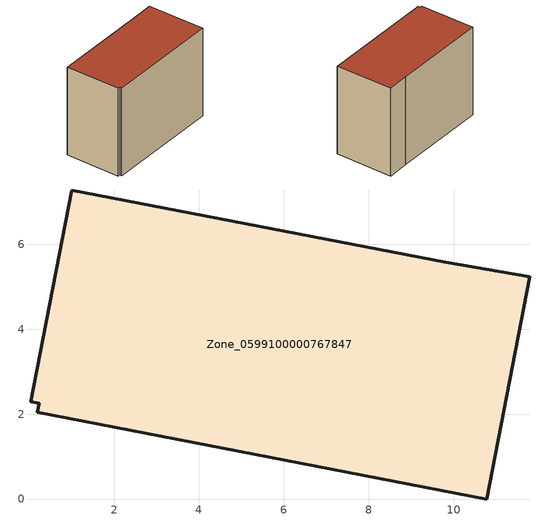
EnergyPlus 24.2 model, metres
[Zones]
Zone_0599100000767847
 floor ground (C_G): 0.19,2.04 0.24,2.25 0.04,2.29 1,7.28 9.82,5.58 11.79,5.24 10.78,0 z0
 wall outside (C_F): 10.78,0 11.79,5.24 9.82,5.58 1,7.28 0.04,2.29 0.24,2.25 0.19,2.04 10.78,0 z0:8.4
 roof outside (C_R): 0.24,2.25 0.19,2.04 10.78,0 11.79,5.24 9.82,5.58 1,7.28 0.04,2.29 z8.4
[BUILDING]
Pand.0599100000767847: North Axis=0; Terrain=City; Loads Convergence Tolerance Value=0.04; Temperature Convergence Tolerance Value=0.4; Solar Distribution=FullExterior; Maximum Number of Warmup Days=25; Minimum Number of Warmup Days=1
[Site:Location]
Rotterdam.The.Hague.AP_ZH_NLD Design_Conditions: Latitude=51.96; Longitude=4.45; Time Zone=1; Elevation=-4.5
[SITE:GROUNDTEMPERATURE:BUILDINGSURFACE]
18, 18, 18, 18, 18, 18, 18, 18, 18, 18, 18, 18
[MATERIAL] Thermal Absorptance=0.9; Solar Absorptance=0.7; Visible Absorptance=0.7
Name | Roughness | Thickness | Conductivity | Density | Specific Heat
G.TI.2006-2014 | MediumSmooth | 0.15 | 0.06 | 540 | 1210
F.TI.2006-2014 | Rough | 0.3 | 0.12 | 1920 | 840
R.TI.2006-2014 | MediumRough | 0.2 | 0.08 | 1500 | 1000
[CONSTRUCTION]
C_G: G.TI.2006-2014
C_F: F.TI.2006-2014
C_R: R.TI.2006-2014
[ZONE]
Zone_0599100000767847: Type=1; Multiplier=1; Ceiling Height=Autocalculate; Volume=Autocalculate; Floor Area=autocalculate; Part of Total Floor Area=Yes
[ZONEINFILTRATION:DESIGNFLOWRATE]
Infil_Zone_0599100000767847: Zone or ZoneList or Space or SpaceList=Zone_0599100000767847; Schedule=AlwaysOn; Design Flow Rate Calculation Method=Flow/Area; Flow Rate per Floor Area=0.0015; Constant Term Coefficient=1; Temperature Term Coefficient=0; Velocity Term Coefficient=0; Velocity Squared Term Coefficient=0
[HVACTEMPLATE:ZONE:IDEALLOADSAIRSYSTEM]
Zone_0599100000767847: Maximum Heating Supply Air Temperature=50; Minimum Cooling Supply Air Temperature=13; Maximum Heating Supply Air Humidity Ratio=0.0156; Minimum Cooling Supply Air Humidity Ratio=0.0077; Heating Limit=NoLimit; Cooling Limit=NoLimit; Dehumidification Control Type=ConstantSensibleHeatRatio; Cooling Sensible Heat Ratio=0.7; Dehumidification Setpoint=60; Humidification Control Type=None; Humidification Setpoint=30; Outdoor Air Method=None; Outdoor Air Flow Rate per Person=0.00944; Outdoor Air Flow Rate per Zone Floor Area=0; Outdoor Air Flow Rate per Zone=0; Demand Controlled Ventilation Type=None; Outdoor Air Economizer Type=NoEconomizer; Heat Recovery Type=None; Sensible Heat Recovery Effectiveness=0.7; Latent Heat Recovery Effectiveness=0.65
[ZONECONTROL:THERMOSTAT]
ThermostatControl_Zone_0599100000767847: Zone or ZoneList=Zone_0599100000767847; Control Type Schedule=DualSetpointControlType; Control 1=Thermostat_Zone_0599100000767847; Temperature Difference Between Cutout And Setpoint=0
[THERMOSTATSETPOINT:DUALSETPOINT]
Thermostat_Zone_0599100000767847: Heating Setpoint Temperature Schedule=HeatingSetpoint_Zone_0599100000767847; Cooling Setpoint Temperature Schedule=CoolingSetpoint_Zone_0599100000767847
[SCHEDULE:COMPACT]
HeatingSetpoint_Zone_0599100000767847: Through: 12/31, For: AllDays, Until: 24:00, 21
CoolingSetpoint_Zone_0599100000767847: Through: 12/31, For: AllDays, Until: 24:00, 24
DualSetpointControlType: Through: 12/31, For: AllDays, Until: 24:00, 4
AlwaysOn: Through: 12/31, For: AllDays, Until: 24:00, 1
